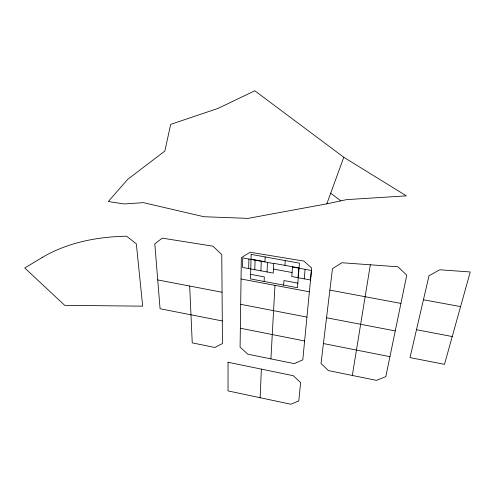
<?xml version="1.0" encoding="UTF-8"?>
<svg xmlns="http://www.w3.org/2000/svg" width="495" height="495" viewBox="0 0 495 495"><rect width="100%" height="100%" fill="white"/><g stroke="black" fill="none" stroke-linecap="round" stroke-linejoin="round"><path stroke-width="0.74" d="M309.375 291.803L241.053 278.994L240.081 347.119L247.772 354.173L294.308 363.646L302.792 359.809L311.677 268.073L303.93 261.082L250.124 252.258L241.337 257.647L241.034 279.001M248.676 268.568L248.905 259.027M254.789 269.695L255.08 260.153M260.915 270.827L261.273 261.286M264.132 281.469L264.324 276.897L250.625 274.348M265.159 256.936L264.961 261.725L251.021 259.176M260.129 397.714L261.372 369.128M267.053 271.959L267.479 262.424M270.926 358.887L274.972 285.349M283.641 285.12L283.938 280.547L297.835 283.128M284.928 265.37L285.238 260.587M292.508 266.756L291.784 276.532L310.507 279.991L311.423 270.449L292.489 266.991M298.009 277.683L298.782 268.142M304.252 278.834L305.093 269.292M323.427 343.549L321.026 363.497L328.408 370.594L376.478 380.364L385.828 376.615L406.748 275.164L397.949 266.786L341.89 262.752L332.467 268.655L323.427 343.549L389.942 356.666M370.334 264.8L352.322 375.451M416.493 329.713L428.992 275.795L439.752 269.775L470.25 271.972L444.491 364.339L410.009 357.6L416.493 329.713L452.232 336.544M326.83 203.835L343.784 157.268L254.807 90.777L218.023 108.411L170.688 124.363L164.854 151.062L127.71 179.338L108.3 201.527L124.189 203.952L143.327 202.641L203.94 216.73L248.02 218.382L326.83 203.835L346.574 199.633L406.37 195.859L343.784 157.268M299.073 267.956L273.723 263.328L273.215 273.098L242.581 267.442L242.742 257.901L273.71 263.563M273.419 269.076L292.081 272.51M423.423 299.76L460.585 306.615M329.887 290.113L400.925 303.423M157.738 279.929L222.063 292.242M326.545 317.747L395.245 330.926M306.919 317.097L240.675 304.32M222.292 320.958L160.077 308.744L154.805 243.818L162.261 238.138L212.943 246.182L221.766 254.554L222.465 343.561L214.811 347.471L192.239 342.868L189.678 286.054M240.335 328.228L304.617 340.968M330.623 193.186L340.845 200.865M228.059 362.26L228.016 390.901L290.806 404.223L298.813 400.925L300.601 382.53L293.269 375.705L228.059 362.26M251.144 254.393L250.507 278.92L297.464 287.7L299.463 263.167L251.144 254.393M42.558 257.264L24.75 267.993L64.703 305.328L142.684 306.164L136.329 243.856L126.59 236.195C97.496 236.752 67.902 242.383 42.558 257.264"/></g></svg>
